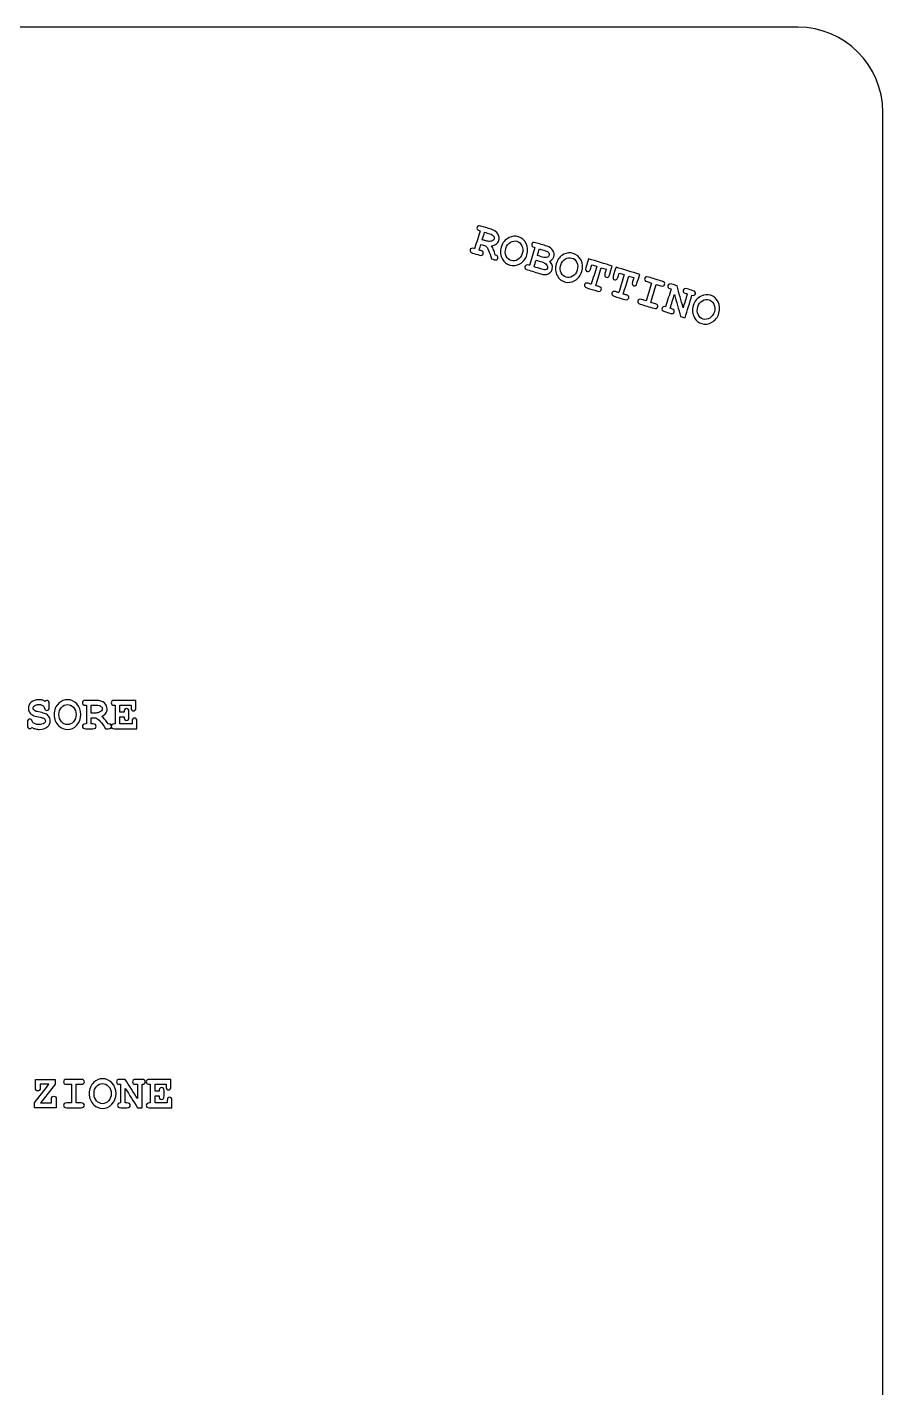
# Model space of a CAD drawing. Header units: millimetres. Extents: x 20 to 629, y 4 to 485.
# Drawn here: x 477.7 to 629, y 244.5 to 485 of the extents above; entities that cross this region are included whole.
import ezdxf

# ---------------------------------------------------------------- set-up
doc = ezdxf.new("R2010")
doc.units = ezdxf.units.MM
doc.header["$MEASUREMENT"] = 0
doc.layers.add('incisione', color=6, linetype='Continuous', true_color=0xff00ff)
doc.layers.add('taglio', color=178, linetype='Continuous', true_color=0x000000)

msp = doc.modelspace()

# ---------------------------------------------------------------- linework, layer by layer
at = {"layer": 'incisione'}
for points, knots in [([(557.94, 446.62), (557.83, 446.28), (557.73, 445.94), (557.63, 445.6), (557.72, 445.57), (557.82, 445.54), (557.92, 445.51), (558.11, 445.45), (558.24, 445.37), (558.3, 445.27), (558.36, 445.17), (558.37, 445.06), (558.33, 444.94), (558.3, 444.82), (558.23, 444.74), (558.12, 444.69), (558.02, 444.64), (557.87, 444.64), (557.67, 444.7), (557.26, 444.83), (556.85, 444.95), (556.44, 445.08), (556.25, 445.13), (556.12, 445.21), (556.06, 445.31), (556, 445.41), (555.99, 445.53), (556.03, 445.65), (556.06, 445.76), (556.13, 445.85), (556.24, 445.9), (556.35, 445.95), (556.5, 445.94), (556.69, 445.88), (556.73, 445.87), (556.77, 445.86), (556.82, 445.85), (557.14, 446.9), (557.46, 447.96), (557.78, 449.01), (557.74, 449.02), (557.7, 449.04), (557.65, 449.05), (557.46, 449.11), (557.33, 449.19), (557.27, 449.29), (557.21, 449.39), (557.2, 449.5), (557.24, 449.62), (557.27, 449.74), (557.34, 449.83), (557.45, 449.88), (557.56, 449.93), (557.71, 449.92), (557.9, 449.86), (558.51, 449.68), (559.12, 449.49), (559.73, 449.3), (560.3, 449.13), (560.7, 448.85), (560.93, 448.47), (561.16, 448.09), (561.21, 447.7), (561.09, 447.3), (561.01, 447.04), (560.87, 446.84), (560.66, 446.68), (560.45, 446.51), (560.17, 446.4), (559.82, 446.33), (559.95, 446.13), (560.07, 445.88), (560.2, 445.58), (560.27, 445.4), (560.36, 445.11), (560.47, 444.73), (560.68, 444.67), (560.81, 444.61), (560.86, 444.55), (560.95, 444.43), (560.98, 444.3), (560.93, 444.15), (560.9, 444.03), (560.83, 443.95), (560.72, 443.9), (560.62, 443.85), (560.47, 443.85), (560.27, 443.91), (560.12, 443.96), (559.96, 444), (559.81, 444.05), (559.46, 445.26), (559.11, 446.04), (558.74, 446.37), (558.47, 446.46), (558.2, 446.54), (557.94, 446.62)], [0, 0, 0, 0, 1, 1, 1, 2, 2, 2, 3, 3, 3, 4, 4, 4, 5, 5, 5, 6, 6, 6, 7, 7, 7, 8, 8, 8, 9, 9, 9, 10, 10, 10, 11, 11, 11, 12, 12, 12, 13, 13, 13, 14, 14, 14, 15, 15, 15, 16, 16, 16, 17, 17, 17, 18, 18, 18, 19, 19, 19, 20, 20, 20, 21, 21, 21, 22, 22, 22, 23, 23, 23, 24, 24, 24, 25, 25, 25, 26, 26, 26, 27, 27, 27, 28, 28, 28, 29, 29, 29, 30, 30, 30, 31, 31, 31, 32, 32, 32, 32]), ([(558.18, 447.43), (558.39, 447.36), (558.6, 447.3), (558.81, 447.23), (559.05, 447.16), (559.27, 447.14), (559.47, 447.15), (559.75, 447.17), (559.95, 447.22), (560.06, 447.3), (560.18, 447.38), (560.26, 447.47), (560.29, 447.57), (560.33, 447.72), (560.3, 447.89), (560.17, 448.07), (560.05, 448.25), (559.83, 448.39), (559.52, 448.48), (559.21, 448.58), (558.9, 448.67), (558.59, 448.76), (558.45, 448.32), (558.32, 447.87), (558.18, 447.43)], [0, 0, 0, 0, 1, 1, 1, 2, 2, 2, 3, 3, 3, 4, 4, 4, 5, 5, 5, 6, 6, 6, 7, 7, 7, 8, 8, 8, 8]), ([(566.06, 444.76), (565.85, 444.04), (565.44, 443.51), (564.83, 443.18), (564.23, 442.84), (563.63, 442.76), (563.03, 442.94), (562.49, 443.11), (562.07, 443.45), (561.75, 443.98), (561.36, 444.64), (561.29, 445.36), (561.53, 446.14), (561.77, 446.92), (562.23, 447.48), (562.92, 447.81), (563.47, 448.08), (564.02, 448.13), (564.56, 447.97), (565.16, 447.78), (565.62, 447.38), (565.93, 446.77), (566.24, 446.15), (566.28, 445.48), (566.06, 444.76)], [0, 0, 0, 0, 1, 1, 1, 2, 2, 2, 3, 3, 3, 4, 4, 4, 5, 5, 5, 6, 6, 6, 7, 7, 7, 8, 8, 8, 8]), ([(565.25, 445.01), (565.4, 445.5), (565.38, 445.95), (565.18, 446.36), (564.98, 446.78), (564.69, 447.04), (564.31, 447.16), (563.94, 447.27), (563.55, 447.21), (563.16, 446.98), (562.76, 446.75), (562.49, 446.38), (562.34, 445.89), (562.19, 445.41), (562.21, 444.95), (562.41, 444.54), (562.61, 444.13), (562.9, 443.86), (563.28, 443.75), (563.66, 443.63), (564.04, 443.69), (564.44, 443.92), (564.83, 444.15), (565.11, 444.51), (565.25, 445.01)], [0, 0, 0, 0, 1, 1, 1, 2, 2, 2, 3, 3, 3, 4, 4, 4, 5, 5, 5, 6, 6, 6, 7, 7, 7, 8, 8, 8, 8]), ([(566.51, 442.9), (566.83, 443.95), (567.15, 445.01), (567.47, 446.06), (567.43, 446.07), (567.39, 446.09), (567.35, 446.1), (567.15, 446.16), (567.02, 446.24), (566.96, 446.34), (566.9, 446.44), (566.89, 446.55), (566.93, 446.67), (566.97, 446.79), (567.04, 446.88), (567.14, 446.93), (567.25, 446.98), (567.4, 446.97), (567.59, 446.91), (568.27, 446.71), (568.95, 446.5), (569.62, 446.29), (570.11, 446.15), (570.46, 445.89), (570.67, 445.53), (570.88, 445.18), (570.93, 444.81), (570.82, 444.44), (570.76, 444.26), (570.68, 444.11), (570.56, 443.97), (570.45, 443.84), (570.3, 443.73), (570.12, 443.64), (570.33, 443.41), (570.47, 443.17), (570.53, 442.93), (570.6, 442.69), (570.59, 442.44), (570.51, 442.18), (570.45, 441.97), (570.35, 441.8), (570.2, 441.65), (570.09, 441.53), (569.97, 441.45), (569.85, 441.4), (569.68, 441.33), (569.49, 441.29), (569.28, 441.28), (569.06, 441.27), (568.81, 441.31), (568.51, 441.4), (567.72, 441.64), (566.93, 441.88), (566.14, 442.13), (565.94, 442.18), (565.82, 442.26), (565.76, 442.36), (565.7, 442.46), (565.68, 442.58), (565.72, 442.7), (565.76, 442.81), (565.83, 442.9), (565.93, 442.95), (566.04, 443), (566.19, 442.99), (566.38, 442.93), (566.43, 442.92), (566.47, 442.91), (566.51, 442.9)], [0, 0, 0, 0, 1, 1, 1, 2, 2, 2, 3, 3, 3, 4, 4, 4, 5, 5, 5, 6, 6, 6, 7, 7, 7, 8, 8, 8, 9, 9, 9, 10, 10, 10, 11, 11, 11, 12, 12, 12, 13, 13, 13, 14, 14, 14, 15, 15, 15, 16, 16, 16, 17, 17, 17, 18, 18, 18, 19, 19, 19, 20, 20, 20, 21, 21, 21, 22, 22, 22, 23, 23, 23, 23]), ([(567.92, 444.64), (568.22, 444.55), (568.52, 444.46), (568.81, 444.37), (569.13, 444.27), (569.42, 444.27), (569.68, 444.37), (569.85, 444.43), (569.97, 444.54), (570.01, 444.71), (570.06, 444.85), (570.03, 444.99), (569.93, 445.14), (569.82, 445.29), (569.63, 445.41), (569.34, 445.49), (568.98, 445.6), (568.63, 445.71), (568.28, 445.81), (568.16, 445.42), (568.04, 445.03), (567.92, 444.64)], [0, 0, 0, 0, 1, 1, 1, 2, 2, 2, 3, 3, 3, 4, 4, 4, 5, 5, 5, 6, 6, 6, 7, 7, 7, 7]), ([(575.76, 441.81), (575.55, 441.09), (575.14, 440.56), (574.53, 440.22), (573.93, 439.88), (573.33, 439.81), (572.73, 439.99), (572.19, 440.15), (571.77, 440.5), (571.45, 441.03), (571.07, 441.68), (570.99, 442.4), (571.23, 443.19), (571.47, 443.97), (571.93, 444.53), (572.62, 444.86), (573.17, 445.13), (573.72, 445.18), (574.26, 445.01), (574.86, 444.83), (575.32, 444.43), (575.63, 443.81), (575.94, 443.2), (575.98, 442.53), (575.76, 441.81)], [0, 0, 0, 0, 1, 1, 1, 2, 2, 2, 3, 3, 3, 4, 4, 4, 5, 5, 5, 6, 6, 6, 7, 7, 7, 8, 8, 8, 8]), ([(567.32, 442.65), (567.78, 442.51), (568.25, 442.37), (568.72, 442.22), (569.04, 442.12), (569.29, 442.1), (569.46, 442.16), (569.58, 442.2), (569.66, 442.29), (569.71, 442.43), (569.75, 442.59), (569.7, 442.78), (569.55, 443), (569.39, 443.22), (569.13, 443.39), (568.75, 443.5), (568.39, 443.61), (568.03, 443.72), (567.68, 443.83), (567.56, 443.44), (567.44, 443.04), (567.32, 442.65)], [0, 0, 0, 0, 1, 1, 1, 2, 2, 2, 3, 3, 3, 4, 4, 4, 5, 5, 5, 6, 6, 6, 7, 7, 7, 7]), ([(574.96, 442.05), (575.11, 442.55), (575.08, 443), (574.88, 443.41), (574.68, 443.82), (574.39, 444.09), (574.01, 444.2), (573.64, 444.32), (573.25, 444.26), (572.86, 444.03), (572.46, 443.79), (572.19, 443.43), (572.04, 442.94), (571.89, 442.45), (571.92, 442), (572.11, 441.59), (572.31, 441.18), (572.6, 440.91), (572.98, 440.8), (573.36, 440.68), (573.74, 440.74), (574.14, 440.97), (574.53, 441.2), (574.81, 441.56), (574.96, 442.05)], [0, 0, 0, 0, 1, 1, 1, 2, 2, 2, 3, 3, 3, 4, 4, 4, 5, 5, 5, 6, 6, 6, 7, 7, 7, 8, 8, 8, 8]), ([(579.22, 442.49), (578.9, 441.43), (578.58, 440.38), (578.26, 439.32), (578.44, 439.27), (578.62, 439.21), (578.8, 439.16), (578.99, 439.1), (579.12, 439.02), (579.18, 438.92), (579.24, 438.82), (579.25, 438.71), (579.22, 438.58), (579.18, 438.47), (579.11, 438.38), (579, 438.33), (578.9, 438.28), (578.75, 438.29), (578.55, 438.35), (577.92, 438.54), (577.29, 438.73), (576.66, 438.92), (576.46, 438.98), (576.34, 439.06), (576.28, 439.16), (576.22, 439.26), (576.21, 439.37), (576.24, 439.49), (576.28, 439.61), (576.35, 439.7), (576.45, 439.75), (576.56, 439.8), (576.71, 439.79), (576.91, 439.73), (577.09, 439.68), (577.27, 439.62), (577.45, 439.57), (577.77, 440.62), (578.09, 441.68), (578.41, 442.73), (578.12, 442.82), (577.83, 442.91), (577.53, 443), (577.46, 442.74), (577.38, 442.49), (577.3, 442.23), (577.24, 442.04), (577.16, 441.91), (577.06, 441.85), (576.96, 441.79), (576.85, 441.78), (576.73, 441.82), (576.61, 441.85), (576.53, 441.92), (576.48, 442.03), (576.43, 442.13), (576.43, 442.29), (576.49, 442.48), (576.65, 443.01), (576.81, 443.53), (576.97, 444.06), (578.37, 443.63), (579.77, 443.21), (581.16, 442.78), (581, 442.25), (580.84, 441.73), (580.68, 441.2), (580.62, 441.01), (580.54, 440.88), (580.44, 440.82), (580.34, 440.76), (580.23, 440.75), (580.11, 440.79), (579.99, 440.82), (579.91, 440.89), (579.86, 441), (579.81, 441.11), (579.81, 441.26), (579.87, 441.45), (579.95, 441.71), (580.03, 441.96), (580.11, 442.22), (579.81, 442.31), (579.51, 442.4), (579.22, 442.49)], [0, 0, 0, 0, 1, 1, 1, 2, 2, 2, 3, 3, 3, 4, 4, 4, 5, 5, 5, 6, 6, 6, 7, 7, 7, 8, 8, 8, 9, 9, 9, 10, 10, 10, 11, 11, 11, 12, 12, 12, 13, 13, 13, 14, 14, 14, 15, 15, 15, 16, 16, 16, 17, 17, 17, 18, 18, 18, 19, 19, 19, 20, 20, 20, 21, 21, 21, 22, 22, 22, 23, 23, 23, 24, 24, 24, 25, 25, 25, 26, 26, 26, 27, 27, 27, 28, 28, 28, 28]), ([(584.07, 441.01), (583.75, 439.95), (583.43, 438.9), (583.11, 437.84), (583.29, 437.79), (583.47, 437.73), (583.65, 437.68), (583.84, 437.62), (583.97, 437.54), (584.03, 437.44), (584.09, 437.34), (584.1, 437.23), (584.07, 437.11), (584.03, 436.99), (583.96, 436.91), (583.85, 436.86), (583.75, 436.81), (583.6, 436.81), (583.4, 436.87), (582.77, 437.06), (582.14, 437.25), (581.51, 437.45), (581.31, 437.51), (581.19, 437.59), (581.13, 437.69), (581.07, 437.79), (581.06, 437.9), (581.09, 438.02), (581.13, 438.14), (581.2, 438.22), (581.31, 438.27), (581.41, 438.32), (581.56, 438.31), (581.76, 438.26), (581.94, 438.2), (582.12, 438.15), (582.3, 438.09), (582.62, 439.15), (582.94, 440.2), (583.26, 441.26), (582.97, 441.35), (582.68, 441.43), (582.38, 441.52), (582.31, 441.27), (582.23, 441.01), (582.15, 440.76), (582.09, 440.56), (582.01, 440.44), (581.91, 440.38), (581.81, 440.32), (581.7, 440.3), (581.58, 440.34), (581.46, 440.38), (581.38, 440.45), (581.33, 440.55), (581.28, 440.66), (581.28, 440.81), (581.34, 441), (581.5, 441.53), (581.66, 442.06), (581.82, 442.58), (583.22, 442.16), (584.62, 441.73), (586.01, 441.3), (585.85, 440.78), (585.69, 440.25), (585.53, 439.73), (585.47, 439.53), (585.39, 439.41), (585.29, 439.35), (585.19, 439.29), (585.08, 439.27), (584.96, 439.31), (584.84, 439.35), (584.76, 439.42), (584.71, 439.52), (584.66, 439.63), (584.66, 439.78), (584.72, 439.97), (584.8, 440.23), (584.88, 440.48), (584.96, 440.74), (584.66, 440.83), (584.36, 440.92), (584.07, 441.01)], [0, 0, 0, 0, 1, 1, 1, 2, 2, 2, 3, 3, 3, 4, 4, 4, 5, 5, 5, 6, 6, 6, 7, 7, 7, 8, 8, 8, 9, 9, 9, 10, 10, 10, 11, 11, 11, 12, 12, 12, 13, 13, 13, 14, 14, 14, 15, 15, 15, 16, 16, 16, 17, 17, 17, 18, 18, 18, 19, 19, 19, 20, 20, 20, 21, 21, 21, 22, 22, 22, 23, 23, 23, 24, 24, 24, 25, 25, 25, 26, 26, 26, 27, 27, 27, 28, 28, 28, 28]), ([(588.93, 439.53), (588.61, 438.48), (588.29, 437.42), (587.97, 436.36), (588.24, 436.28), (588.51, 436.2), (588.78, 436.12), (588.98, 436.06), (589.11, 435.98), (589.17, 435.88), (589.23, 435.78), (589.24, 435.67), (589.2, 435.55), (589.17, 435.43), (589.09, 435.34), (588.99, 435.29), (588.88, 435.24), (588.73, 435.25), (588.54, 435.31), (587.72, 435.56), (586.91, 435.8), (586.1, 436.05), (585.9, 436.11), (585.77, 436.19), (585.71, 436.29), (585.65, 436.39), (585.64, 436.5), (585.68, 436.62), (585.71, 436.74), (585.79, 436.82), (585.89, 436.87), (586, 436.92), (586.15, 436.92), (586.34, 436.86), (586.61, 436.78), (586.89, 436.69), (587.16, 436.61), (587.48, 437.67), (587.8, 438.72), (588.12, 439.78), (587.85, 439.86), (587.58, 439.94), (587.31, 440.03), (587.11, 440.08), (586.98, 440.16), (586.92, 440.26), (586.86, 440.36), (586.85, 440.48), (586.89, 440.6), (586.93, 440.72), (587, 440.8), (587.1, 440.85), (587.21, 440.9), (587.36, 440.9), (587.55, 440.84), (588.37, 440.59), (589.18, 440.34), (589.99, 440.09), (590.19, 440.03), (590.32, 439.95), (590.38, 439.85), (590.44, 439.75), (590.45, 439.64), (590.41, 439.52), (590.38, 439.4), (590.3, 439.32), (590.2, 439.27), (590.09, 439.22), (589.94, 439.22), (589.75, 439.28), (589.48, 439.36), (589.2, 439.45), (588.93, 439.53)], [0, 0, 0, 0, 1, 1, 1, 2, 2, 2, 3, 3, 3, 4, 4, 4, 5, 5, 5, 6, 6, 6, 7, 7, 7, 8, 8, 8, 9, 9, 9, 10, 10, 10, 11, 11, 11, 12, 12, 12, 13, 13, 13, 14, 14, 14, 15, 15, 15, 16, 16, 16, 17, 17, 17, 18, 18, 18, 19, 19, 19, 20, 20, 20, 21, 21, 21, 22, 22, 22, 23, 23, 23, 24, 24, 24, 24]), ([(592.15, 437.77), (591.9, 436.95), (591.65, 436.14), (591.4, 435.32), (591.5, 435.29), (591.6, 435.26), (591.69, 435.23), (591.89, 435.17), (592.02, 435.09), (592.08, 434.99), (592.14, 434.89), (592.15, 434.78), (592.11, 434.66), (592.07, 434.54), (592, 434.46), (591.9, 434.41), (591.79, 434.36), (591.64, 434.36), (591.45, 434.42), (591.09, 434.53), (590.74, 434.64), (590.39, 434.75), (590.19, 434.8), (590.06, 434.88), (590, 434.98), (589.94, 435.08), (589.93, 435.2), (589.97, 435.32), (590, 435.43), (590.07, 435.52), (590.18, 435.57), (590.28, 435.62), (590.42, 435.62), (590.59, 435.57), (590.91, 436.62), (591.23, 437.68), (591.56, 438.73), (591.51, 438.74), (591.47, 438.76), (591.43, 438.77), (591.23, 438.83), (591.11, 438.91), (591.05, 439.01), (590.99, 439.11), (590.98, 439.22), (591.01, 439.34), (591.05, 439.46), (591.12, 439.55), (591.23, 439.6), (591.33, 439.65), (591.48, 439.64), (591.68, 439.58), (591.99, 439.49), (592.3, 439.39), (592.61, 439.29), (592.97, 438), (593.33, 436.71), (593.69, 435.42), (593.94, 436.23), (594.19, 437.04), (594.43, 437.86), (594.34, 437.89), (594.24, 437.92), (594.14, 437.94), (593.95, 438), (593.82, 438.08), (593.76, 438.18), (593.7, 438.28), (593.69, 438.39), (593.72, 438.52), (593.76, 438.64), (593.83, 438.72), (593.94, 438.77), (594.04, 438.82), (594.19, 438.82), (594.39, 438.76), (594.74, 438.65), (595.1, 438.54), (595.45, 438.43), (595.64, 438.37), (595.77, 438.29), (595.83, 438.19), (595.89, 438.09), (595.9, 437.98), (595.87, 437.86), (595.83, 437.75), (595.76, 437.66), (595.66, 437.61), (595.55, 437.56), (595.41, 437.56), (595.25, 437.61), (594.84, 436.28), (594.44, 434.96), (594.04, 433.63), (593.77, 433.72), (593.5, 433.8), (593.24, 433.88), (592.87, 435.17), (592.51, 436.47), (592.15, 437.77)], [0, 0, 0, 0, 1, 1, 1, 2, 2, 2, 3, 3, 3, 4, 4, 4, 5, 5, 5, 6, 6, 6, 7, 7, 7, 8, 8, 8, 9, 9, 9, 10, 10, 10, 11, 11, 11, 12, 12, 12, 13, 13, 13, 14, 14, 14, 15, 15, 15, 16, 16, 16, 17, 17, 17, 18, 18, 18, 19, 19, 19, 20, 20, 20, 21, 21, 21, 22, 22, 22, 23, 23, 23, 24, 24, 24, 25, 25, 25, 26, 26, 26, 27, 27, 27, 28, 28, 28, 29, 29, 29, 30, 30, 30, 31, 31, 31, 32, 32, 32, 33, 33, 33, 33]), ([(600.02, 434.43), (599.8, 433.71), (599.39, 433.18), (598.79, 432.84), (598.18, 432.5), (597.58, 432.42), (596.98, 432.61), (596.44, 432.77), (596.02, 433.12), (595.71, 433.65), (595.32, 434.3), (595.24, 435.02), (595.48, 435.81), (595.72, 436.59), (596.18, 437.15), (596.87, 437.48), (597.43, 437.75), (597.97, 437.8), (598.51, 437.63), (599.11, 437.45), (599.57, 437.05), (599.88, 436.43), (600.19, 435.82), (600.24, 435.15), (600.02, 434.43)], [0, 0, 0, 0, 1, 1, 1, 2, 2, 2, 3, 3, 3, 4, 4, 4, 5, 5, 5, 6, 6, 6, 7, 7, 7, 8, 8, 8, 8]), ([(599.21, 434.67), (599.36, 435.17), (599.33, 435.62), (599.13, 436.03), (598.93, 436.44), (598.65, 436.71), (598.27, 436.82), (597.89, 436.94), (597.5, 436.88), (597.11, 436.64), (596.71, 436.41), (596.44, 436.05), (596.29, 435.56), (596.14, 435.07), (596.17, 434.62), (596.37, 434.21), (596.57, 433.79), (596.85, 433.53), (597.23, 433.42), (597.61, 433.3), (598, 433.36), (598.39, 433.59), (598.79, 433.82), (599.06, 434.18), (599.21, 434.67)], [0, 0, 0, 0, 1, 1, 1, 2, 2, 2, 3, 3, 3, 4, 4, 4, 5, 5, 5, 6, 6, 6, 7, 7, 7, 8, 8, 8, 8]), ([(478.51, 361.21), (478.44, 361.13), (478.38, 361.07), (478.33, 361.05), (478.29, 361.02), (478.23, 361.01), (478.16, 361.01), (478.03, 361.01), (477.93, 361.05), (477.85, 361.14), (477.77, 361.22), (477.73, 361.37), (477.73, 361.57), (477.73, 361.76), (477.73, 361.95), (477.73, 362.14), (477.73, 362.34), (477.77, 362.49), (477.85, 362.57), (477.93, 362.66), (478.03, 362.7), (478.16, 362.7), (478.26, 362.7), (478.35, 362.68), (478.41, 362.63), (478.48, 362.57), (478.53, 362.49), (478.57, 362.36), (478.6, 362.24), (478.64, 362.16), (478.68, 362.11), (478.76, 362.03), (478.9, 361.94), (479.1, 361.85), (479.31, 361.77), (479.53, 361.72), (479.77, 361.72), (480.15, 361.72), (480.46, 361.81), (480.7, 361.99), (480.85, 362.09), (480.93, 362.23), (480.93, 362.38), (480.93, 362.49), (480.89, 362.58), (480.82, 362.68), (480.75, 362.77), (480.62, 362.85), (480.46, 362.91), (480.35, 362.95), (480.1, 363), (479.72, 363.08), (479.26, 363.16), (478.91, 363.26), (478.67, 363.38), (478.43, 363.51), (478.25, 363.68), (478.11, 363.9), (477.97, 364.12), (477.9, 364.35), (477.9, 364.61), (477.9, 365.01), (478.07, 365.37), (478.41, 365.67), (478.75, 365.98), (479.19, 366.13), (479.73, 366.13), (479.95, 366.13), (480.15, 366.1), (480.34, 366.06), (480.52, 366.01), (480.69, 365.93), (480.84, 365.83), (480.95, 365.94), (481.06, 366), (481.17, 366), (481.29, 366), (481.4, 365.95), (481.47, 365.87), (481.55, 365.78), (481.59, 365.64), (481.59, 365.43), (481.59, 365.22), (481.59, 365.01), (481.59, 364.8), (481.59, 364.6), (481.55, 364.45), (481.47, 364.36), (481.4, 364.28), (481.29, 364.23), (481.17, 364.23), (481.07, 364.23), (480.98, 364.27), (480.9, 364.33), (480.84, 364.38), (480.79, 364.47), (480.76, 364.61), (480.73, 364.75), (480.69, 364.85), (480.65, 364.91), (480.57, 365.02), (480.45, 365.1), (480.29, 365.17), (480.13, 365.25), (479.94, 365.28), (479.74, 365.28), (479.43, 365.28), (479.19, 365.21), (479.01, 365.07), (478.83, 364.93), (478.75, 364.78), (478.75, 364.63), (478.75, 364.52), (478.78, 364.42), (478.85, 364.32), (478.93, 364.23), (479.03, 364.15), (479.17, 364.09), (479.27, 364.06), (479.53, 363.99), (479.96, 363.91), (480.4, 363.82), (480.73, 363.73), (480.96, 363.63), (481.19, 363.53), (481.39, 363.37), (481.54, 363.15), (481.7, 362.93), (481.77, 362.67), (481.77, 362.37), (481.77, 361.96), (481.63, 361.62), (481.33, 361.37), (480.94, 361.04), (480.44, 360.88), (479.84, 360.88), (479.6, 360.88), (479.38, 360.9), (479.16, 360.96), (478.93, 361.02), (478.72, 361.1), (478.51, 361.21)], [0, 0, 0, 0, 1, 1, 1, 2, 2, 2, 3, 3, 3, 4, 4, 4, 5, 5, 5, 6, 6, 6, 7, 7, 7, 8, 8, 8, 9, 9, 9, 10, 10, 10, 11, 11, 11, 12, 12, 12, 13, 13, 13, 14, 14, 14, 15, 15, 15, 16, 16, 16, 17, 17, 17, 18, 18, 18, 19, 19, 19, 20, 20, 20, 21, 21, 21, 22, 22, 22, 23, 23, 23, 24, 24, 24, 25, 25, 25, 26, 26, 26, 27, 27, 27, 28, 28, 28, 29, 29, 29, 30, 30, 30, 31, 31, 31, 32, 32, 32, 33, 33, 33, 34, 34, 34, 35, 35, 35, 36, 36, 36, 37, 37, 37, 38, 38, 38, 39, 39, 39, 40, 40, 40, 41, 41, 41, 42, 42, 42, 43, 43, 43, 44, 44, 44, 45, 45, 45, 46, 46, 46, 47, 47, 47, 47]), ([(487.19, 363.5), (487.19, 362.75), (486.95, 362.12), (486.47, 361.62), (486, 361.13), (485.44, 360.88), (484.82, 360.88), (484.25, 360.88), (483.75, 361.08), (483.29, 361.5), (482.73, 362.01), (482.45, 362.68), (482.45, 363.5), (482.45, 364.32), (482.73, 364.99), (483.29, 365.5), (483.75, 365.92), (484.25, 366.13), (484.82, 366.13), (485.44, 366.13), (486, 365.88), (486.47, 365.38), (486.95, 364.88), (487.19, 364.25), (487.19, 363.5)], [0, 0, 0, 0, 1, 1, 1, 2, 2, 2, 3, 3, 3, 4, 4, 4, 5, 5, 5, 6, 6, 6, 7, 7, 7, 8, 8, 8, 8]), ([(489.01, 362.91), (489.01, 362.56), (489.01, 362.2), (489.01, 361.85), (489.11, 361.85), (489.22, 361.85), (489.32, 361.85), (489.52, 361.85), (489.67, 361.81), (489.75, 361.73), (489.84, 361.65), (489.88, 361.55), (489.88, 361.42), (489.88, 361.3), (489.84, 361.2), (489.75, 361.12), (489.67, 361.04), (489.52, 361), (489.32, 361), (488.89, 361), (488.46, 361), (488.04, 361), (487.83, 361), (487.69, 361.04), (487.6, 361.12), (487.51, 361.2), (487.47, 361.3), (487.47, 361.42), (487.47, 361.55), (487.51, 361.65), (487.6, 361.73), (487.69, 361.81), (487.83, 361.85), (488.04, 361.85), (488.08, 361.85), (488.12, 361.85), (488.17, 361.85), (488.17, 362.95), (488.17, 364.05), (488.17, 365.15), (488.12, 365.15), (488.08, 365.15), (488.04, 365.15), (487.83, 365.15), (487.69, 365.19), (487.6, 365.27), (487.51, 365.35), (487.47, 365.45), (487.47, 365.58), (487.47, 365.71), (487.51, 365.81), (487.6, 365.89), (487.69, 365.96), (487.83, 366), (488.04, 366), (488.67, 366), (489.31, 366), (489.95, 366), (490.55, 366), (491.01, 365.85), (491.34, 365.56), (491.67, 365.26), (491.83, 364.9), (491.83, 364.48), (491.83, 364.21), (491.75, 363.97), (491.6, 363.76), (491.45, 363.54), (491.21, 363.35), (490.9, 363.18), (491.08, 363.03), (491.27, 362.82), (491.48, 362.58), (491.6, 362.42), (491.77, 362.18), (491.99, 361.85), (492.2, 361.85), (492.34, 361.82), (492.41, 361.78), (492.54, 361.69), (492.6, 361.57), (492.6, 361.42), (492.6, 361.3), (492.56, 361.2), (492.47, 361.12), (492.39, 361.04), (492.24, 361), (492.04, 361), (491.88, 361), (491.72, 361), (491.55, 361), (490.87, 362.06), (490.3, 362.7), (489.85, 362.91), (489.57, 362.91), (489.29, 362.91), (489.01, 362.91)], [0, 0, 0, 0, 1, 1, 1, 2, 2, 2, 3, 3, 3, 4, 4, 4, 5, 5, 5, 6, 6, 6, 7, 7, 7, 8, 8, 8, 9, 9, 9, 10, 10, 10, 11, 11, 11, 12, 12, 12, 13, 13, 13, 14, 14, 14, 15, 15, 15, 16, 16, 16, 17, 17, 17, 18, 18, 18, 19, 19, 19, 20, 20, 20, 21, 21, 21, 22, 22, 22, 23, 23, 23, 24, 24, 24, 25, 25, 25, 26, 26, 26, 27, 27, 27, 28, 28, 28, 29, 29, 29, 30, 30, 30, 31, 31, 31, 32, 32, 32, 32]), ([(494.09, 363.09), (494.09, 362.67), (494.09, 362.26), (494.09, 361.85), (494.81, 361.85), (495.53, 361.85), (496.25, 361.85), (496.25, 362), (496.25, 362.15), (496.25, 362.3), (496.25, 362.51), (496.28, 362.65), (496.36, 362.74), (496.44, 362.83), (496.54, 362.87), (496.67, 362.87), (496.79, 362.87), (496.89, 362.83), (496.97, 362.74), (497.05, 362.65), (497.09, 362.51), (497.09, 362.3), (497.09, 361.87), (497.09, 361.43), (497.09, 361), (495.76, 361), (494.44, 361), (493.11, 361), (492.91, 361), (492.76, 361.04), (492.67, 361.12), (492.59, 361.2), (492.54, 361.3), (492.54, 361.42), (492.54, 361.55), (492.59, 361.65), (492.68, 361.73), (492.76, 361.81), (492.91, 361.85), (493.11, 361.85), (493.15, 361.85), (493.2, 361.85), (493.24, 361.85), (493.24, 362.95), (493.24, 364.05), (493.24, 365.15), (493.2, 365.15), (493.15, 365.15), (493.11, 365.15), (492.91, 365.15), (492.76, 365.19), (492.67, 365.27), (492.59, 365.35), (492.54, 365.45), (492.54, 365.58), (492.54, 365.71), (492.59, 365.81), (492.67, 365.89), (492.76, 365.96), (492.91, 366), (493.11, 366), (494.37, 366), (495.64, 366), (496.91, 366), (496.91, 365.57), (496.91, 365.14), (496.91, 364.71), (496.91, 364.51), (496.87, 364.37), (496.79, 364.28), (496.71, 364.2), (496.61, 364.15), (496.48, 364.15), (496.36, 364.15), (496.26, 364.19), (496.18, 364.28), (496.1, 364.36), (496.06, 364.51), (496.06, 364.71), (496.06, 364.86), (496.06, 365.01), (496.06, 365.15), (495.4, 365.15), (494.74, 365.15), (494.09, 365.15), (494.09, 364.75), (494.09, 364.34), (494.09, 363.93), (494.33, 363.93), (494.58, 363.93), (494.83, 363.93), (494.83, 364.15), (494.85, 364.29), (494.89, 364.36), (494.98, 364.49), (495.1, 364.56), (495.25, 364.56), (495.38, 364.56), (495.48, 364.52), (495.56, 364.43), (495.64, 364.34), (495.68, 364.2), (495.68, 364), (495.68, 363.67), (495.68, 363.35), (495.68, 363.02), (495.68, 362.84), (495.65, 362.71), (495.61, 362.65), (495.52, 362.52), (495.4, 362.46), (495.25, 362.46), (495.1, 362.46), (494.98, 362.52), (494.89, 362.66), (494.85, 362.72), (494.83, 362.86), (494.83, 363.09), (494.58, 363.09), (494.33, 363.09), (494.09, 363.09)], [0, 0, 0, 0, 1, 1, 1, 2, 2, 2, 3, 3, 3, 4, 4, 4, 5, 5, 5, 6, 6, 6, 7, 7, 7, 8, 8, 8, 9, 9, 9, 10, 10, 10, 11, 11, 11, 12, 12, 12, 13, 13, 13, 14, 14, 14, 15, 15, 15, 16, 16, 16, 17, 17, 17, 18, 18, 18, 19, 19, 19, 20, 20, 20, 21, 21, 21, 22, 22, 22, 23, 23, 23, 24, 24, 24, 25, 25, 25, 26, 26, 26, 27, 27, 27, 28, 28, 28, 29, 29, 29, 30, 30, 30, 31, 31, 31, 32, 32, 32, 33, 33, 33, 34, 34, 34, 35, 35, 35, 36, 36, 36, 37, 37, 37, 38, 38, 38, 39, 39, 39, 40, 40, 40, 40]), ([(486.34, 363.5), (486.34, 364.01), (486.19, 364.44), (485.88, 364.78), (485.57, 365.11), (485.21, 365.28), (484.82, 365.28), (484.42, 365.28), (484.07, 365.11), (483.76, 364.77), (483.45, 364.44), (483.3, 364.01), (483.3, 363.5), (483.3, 362.99), (483.45, 362.56), (483.76, 362.23), (484.07, 361.89), (484.42, 361.72), (484.82, 361.72), (485.21, 361.72), (485.57, 361.89), (485.88, 362.23), (486.19, 362.56), (486.34, 362.99), (486.34, 363.5)], [0, 0, 0, 0, 1, 1, 1, 2, 2, 2, 3, 3, 3, 4, 4, 4, 5, 5, 5, 6, 6, 6, 7, 7, 7, 8, 8, 8, 8]), ([(489.01, 363.76), (489.23, 363.76), (489.45, 363.76), (489.67, 363.76), (489.92, 363.76), (490.14, 363.79), (490.33, 363.87), (490.59, 363.97), (490.76, 364.07), (490.85, 364.18), (490.94, 364.29), (490.99, 364.4), (490.99, 364.51), (490.99, 364.67), (490.9, 364.81), (490.73, 364.95), (490.56, 365.09), (490.31, 365.15), (489.98, 365.15), (489.66, 365.15), (489.34, 365.15), (489.01, 365.15), (489.01, 364.69), (489.01, 364.22), (489.01, 363.76)], [0, 0, 0, 0, 1, 1, 1, 2, 2, 2, 3, 3, 3, 4, 4, 4, 5, 5, 5, 6, 6, 6, 7, 7, 7, 8, 8, 8, 8]), ([(480.05, 294.85), (480.92, 295.96), (481.78, 297.07), (482.65, 298.17), (482.65, 298.45), (482.65, 298.72), (482.65, 299), (481.48, 299), (480.31, 299), (479.15, 299), (479.15, 298.52), (479.15, 298.03), (479.15, 297.55), (479.15, 297.34), (479.19, 297.2), (479.26, 297.11), (479.34, 297.03), (479.45, 296.98), (479.57, 296.98), (479.7, 296.98), (479.8, 297.03), (479.88, 297.11), (479.95, 297.2), (479.99, 297.34), (479.99, 297.55), (479.99, 297.75), (479.99, 297.95), (479.99, 298.15), (480.51, 298.15), (481.03, 298.15), (481.55, 298.15), (480.69, 297.05), (479.83, 295.95), (478.97, 294.85), (478.97, 294.56), (478.97, 294.28), (478.97, 294), (480.26, 294), (481.54, 294), (482.82, 294), (482.82, 294.49), (482.82, 294.98), (482.82, 295.47), (482.82, 295.68), (482.78, 295.82), (482.71, 295.91), (482.63, 295.99), (482.52, 296.04), (482.4, 296.04), (482.27, 296.04), (482.17, 295.99), (482.09, 295.91), (482.01, 295.82), (481.97, 295.68), (481.97, 295.47), (481.97, 295.26), (481.97, 295.05), (481.97, 294.85), (481.33, 294.85), (480.69, 294.85), (480.05, 294.85)], [-20, -20, -20, -20, -19, -19, -19, -18, -18, -18, -17, -17, -17, -16, -16, -16, -15, -15, -15, -14, -14, -14, -13, -13, -13, -12, -12, -12, -11, -11, -11, -10, -10, -10, -9, -9, -9, -8, -8, -8, -7, -7, -7, -6, -6, -6, -5, -5, -5, -4, -4, -4, -3, -3, -3, -2, -2, -2, -1, -1, -1, 0, 0, 0, 0]), ([(486.38, 298.15), (486.38, 297.05), (486.38, 295.95), (486.38, 294.85), (486.66, 294.85), (486.95, 294.85), (487.23, 294.85), (487.44, 294.85), (487.58, 294.81), (487.67, 294.73), (487.75, 294.65), (487.8, 294.55), (487.8, 294.42), (487.8, 294.3), (487.75, 294.2), (487.67, 294.12), (487.58, 294.04), (487.44, 294), (487.23, 294), (486.38, 294), (485.53, 294), (484.68, 294), (484.48, 294), (484.33, 294.04), (484.24, 294.12), (484.16, 294.2), (484.11, 294.3), (484.11, 294.42), (484.11, 294.55), (484.16, 294.65), (484.24, 294.73), (484.33, 294.81), (484.48, 294.85), (484.68, 294.85), (484.96, 294.85), (485.25, 294.85), (485.53, 294.85), (485.53, 295.95), (485.53, 297.05), (485.53, 298.15), (485.25, 298.15), (484.96, 298.15), (484.68, 298.15), (484.48, 298.15), (484.33, 298.19), (484.24, 298.27), (484.16, 298.35), (484.11, 298.45), (484.11, 298.58), (484.11, 298.71), (484.16, 298.81), (484.24, 298.89), (484.33, 298.96), (484.48, 299), (484.68, 299), (485.53, 299), (486.38, 299), (487.23, 299), (487.44, 299), (487.58, 298.96), (487.67, 298.88), (487.75, 298.81), (487.8, 298.71), (487.8, 298.58), (487.8, 298.45), (487.75, 298.35), (487.67, 298.27), (487.58, 298.19), (487.44, 298.15), (487.23, 298.15), (486.95, 298.15), (486.66, 298.15), (486.38, 298.15)], [0, 0, 0, 0, 1, 1, 1, 2, 2, 2, 3, 3, 3, 4, 4, 4, 5, 5, 5, 6, 6, 6, 7, 7, 7, 8, 8, 8, 9, 9, 9, 10, 10, 10, 11, 11, 11, 12, 12, 12, 13, 13, 13, 14, 14, 14, 15, 15, 15, 16, 16, 16, 17, 17, 17, 18, 18, 18, 19, 19, 19, 20, 20, 20, 21, 21, 21, 22, 22, 22, 23, 23, 23, 24, 24, 24, 24]), ([(493.4, 296.5), (493.4, 295.75), (493.16, 295.12), (492.68, 294.62), (492.21, 294.13), (491.66, 293.88), (491.03, 293.88), (490.46, 293.88), (489.96, 294.08), (489.5, 294.5), (488.94, 295.01), (488.66, 295.68), (488.66, 296.5), (488.66, 297.32), (488.94, 297.99), (489.5, 298.5), (489.96, 298.92), (490.46, 299.13), (491.03, 299.13), (491.66, 299.13), (492.21, 298.88), (492.68, 298.38), (493.16, 297.88), (493.4, 297.25), (493.4, 296.5)], [0, 0, 0, 0, 1, 1, 1, 2, 2, 2, 3, 3, 3, 4, 4, 4, 5, 5, 5, 6, 6, 6, 7, 7, 7, 8, 8, 8, 8]), ([(492.55, 296.5), (492.55, 297.01), (492.4, 297.44), (492.09, 297.78), (491.78, 298.11), (491.42, 298.28), (491.03, 298.28), (490.63, 298.28), (490.28, 298.11), (489.97, 297.77), (489.66, 297.44), (489.51, 297.01), (489.51, 296.5), (489.51, 295.99), (489.66, 295.56), (489.97, 295.23), (490.28, 294.89), (490.63, 294.72), (491.03, 294.72), (491.42, 294.72), (491.78, 294.89), (492.09, 295.23), (492.4, 295.56), (492.55, 295.99), (492.55, 296.5)], [0, 0, 0, 0, 1, 1, 1, 2, 2, 2, 3, 3, 3, 4, 4, 4, 5, 5, 5, 6, 6, 6, 7, 7, 7, 8, 8, 8, 8]), ([(495.04, 297.4), (495.04, 296.55), (495.04, 295.7), (495.04, 294.85), (495.14, 294.85), (495.24, 294.85), (495.34, 294.85), (495.55, 294.85), (495.69, 294.81), (495.78, 294.73), (495.87, 294.65), (495.91, 294.55), (495.91, 294.42), (495.91, 294.3), (495.87, 294.2), (495.78, 294.12), (495.69, 294.04), (495.55, 294), (495.34, 294), (494.97, 294), (494.6, 294), (494.23, 294), (494.03, 294), (493.88, 294.04), (493.8, 294.12), (493.71, 294.2), (493.67, 294.3), (493.67, 294.42), (493.67, 294.55), (493.71, 294.65), (493.8, 294.73), (493.88, 294.81), (494.01, 294.85), (494.19, 294.85), (494.19, 295.95), (494.19, 297.05), (494.19, 298.15), (494.15, 298.15), (494.1, 298.15), (494.06, 298.15), (493.86, 298.15), (493.71, 298.19), (493.62, 298.27), (493.54, 298.35), (493.5, 298.45), (493.5, 298.58), (493.5, 298.71), (493.54, 298.81), (493.62, 298.89), (493.71, 298.96), (493.86, 299), (494.06, 299), (494.39, 299), (494.71, 299), (495.04, 299), (495.76, 297.87), (496.48, 296.74), (497.2, 295.61), (497.2, 296.46), (497.2, 297.31), (497.2, 298.15), (497.1, 298.15), (497, 298.15), (496.89, 298.15), (496.69, 298.15), (496.55, 298.19), (496.46, 298.27), (496.37, 298.35), (496.33, 298.45), (496.33, 298.58), (496.33, 298.71), (496.37, 298.81), (496.46, 298.89), (496.55, 298.96), (496.69, 299), (496.89, 299), (497.26, 299), (497.63, 299), (498, 299), (498.21, 299), (498.35, 298.96), (498.44, 298.88), (498.53, 298.81), (498.57, 298.71), (498.57, 298.58), (498.57, 298.46), (498.53, 298.35), (498.44, 298.27), (498.36, 298.19), (498.23, 298.15), (498.05, 298.15), (498.05, 296.77), (498.05, 295.38), (498.05, 294), (497.77, 294), (497.49, 294), (497.21, 294), (496.49, 295.13), (495.76, 296.27), (495.04, 297.4)], [0, 0, 0, 0, 1, 1, 1, 2, 2, 2, 3, 3, 3, 4, 4, 4, 5, 5, 5, 6, 6, 6, 7, 7, 7, 8, 8, 8, 9, 9, 9, 10, 10, 10, 11, 11, 11, 12, 12, 12, 13, 13, 13, 14, 14, 14, 15, 15, 15, 16, 16, 16, 17, 17, 17, 18, 18, 18, 19, 19, 19, 20, 20, 20, 21, 21, 21, 22, 22, 22, 23, 23, 23, 24, 24, 24, 25, 25, 25, 26, 26, 26, 27, 27, 27, 28, 28, 28, 29, 29, 29, 30, 30, 30, 31, 31, 31, 32, 32, 32, 33, 33, 33, 33]), ([(500.3, 296.09), (500.3, 295.67), (500.3, 295.26), (500.3, 294.85), (501.02, 294.85), (501.74, 294.85), (502.46, 294.85), (502.46, 295), (502.46, 295.15), (502.46, 295.3), (502.46, 295.51), (502.49, 295.65), (502.57, 295.74), (502.65, 295.83), (502.75, 295.87), (502.88, 295.87), (503, 295.87), (503.11, 295.83), (503.18, 295.74), (503.26, 295.65), (503.3, 295.51), (503.3, 295.3), (503.3, 294.87), (503.3, 294.43), (503.3, 294), (501.97, 294), (500.65, 294), (499.32, 294), (499.12, 294), (498.97, 294.04), (498.88, 294.12), (498.8, 294.2), (498.75, 294.3), (498.75, 294.42), (498.75, 294.55), (498.8, 294.65), (498.89, 294.73), (498.97, 294.81), (499.12, 294.85), (499.32, 294.85), (499.36, 294.85), (499.41, 294.85), (499.45, 294.85), (499.45, 295.95), (499.45, 297.05), (499.45, 298.15), (499.41, 298.15), (499.36, 298.15), (499.32, 298.15), (499.12, 298.15), (498.97, 298.19), (498.88, 298.27), (498.8, 298.35), (498.75, 298.45), (498.75, 298.58), (498.75, 298.71), (498.8, 298.81), (498.88, 298.89), (498.97, 298.96), (499.12, 299), (499.32, 299), (500.59, 299), (501.85, 299), (503.12, 299), (503.12, 298.57), (503.12, 298.14), (503.12, 297.71), (503.12, 297.51), (503.08, 297.37), (503, 297.28), (502.92, 297.2), (502.82, 297.15), (502.69, 297.15), (502.57, 297.15), (502.47, 297.19), (502.39, 297.28), (502.31, 297.36), (502.27, 297.51), (502.27, 297.71), (502.27, 297.86), (502.27, 298.01), (502.27, 298.15), (501.61, 298.15), (500.96, 298.15), (500.3, 298.15), (500.3, 297.75), (500.3, 297.34), (500.3, 296.93), (500.55, 296.93), (500.79, 296.93), (501.04, 296.93), (501.04, 297.15), (501.06, 297.29), (501.1, 297.36), (501.19, 297.49), (501.31, 297.56), (501.47, 297.56), (501.59, 297.56), (501.69, 297.52), (501.77, 297.43), (501.85, 297.34), (501.89, 297.2), (501.89, 297), (501.89, 296.67), (501.89, 296.35), (501.89, 296.02), (501.89, 295.84), (501.86, 295.71), (501.82, 295.65), (501.73, 295.52), (501.61, 295.46), (501.47, 295.46), (501.31, 295.46), (501.19, 295.52), (501.1, 295.66), (501.06, 295.72), (501.04, 295.86), (501.04, 296.09), (500.79, 296.09), (500.55, 296.09), (500.3, 296.09)], [0, 0, 0, 0, 1, 1, 1, 2, 2, 2, 3, 3, 3, 4, 4, 4, 5, 5, 5, 6, 6, 6, 7, 7, 7, 8, 8, 8, 9, 9, 9, 10, 10, 10, 11, 11, 11, 12, 12, 12, 13, 13, 13, 14, 14, 14, 15, 15, 15, 16, 16, 16, 17, 17, 17, 18, 18, 18, 19, 19, 19, 20, 20, 20, 21, 21, 21, 22, 22, 22, 23, 23, 23, 24, 24, 24, 25, 25, 25, 26, 26, 26, 27, 27, 27, 28, 28, 28, 29, 29, 29, 30, 30, 30, 31, 31, 31, 32, 32, 32, 33, 33, 33, 34, 34, 34, 35, 35, 35, 36, 36, 36, 37, 37, 37, 38, 38, 38, 39, 39, 39, 40, 40, 40, 40])]:
    msp.add_open_spline(points, degree=3, knots=knots, dxfattribs=at)
at = {"layer": 'taglio'}
for p, q in [((614, 485), (344, 485)), ((629, 19), (629, 470))]:
    msp.add_line(p, q, dxfattribs=at)
msp.add_arc((614, 470), 15, 0, 90, dxfattribs=at)

doc.saveas('drawing.dxf')
